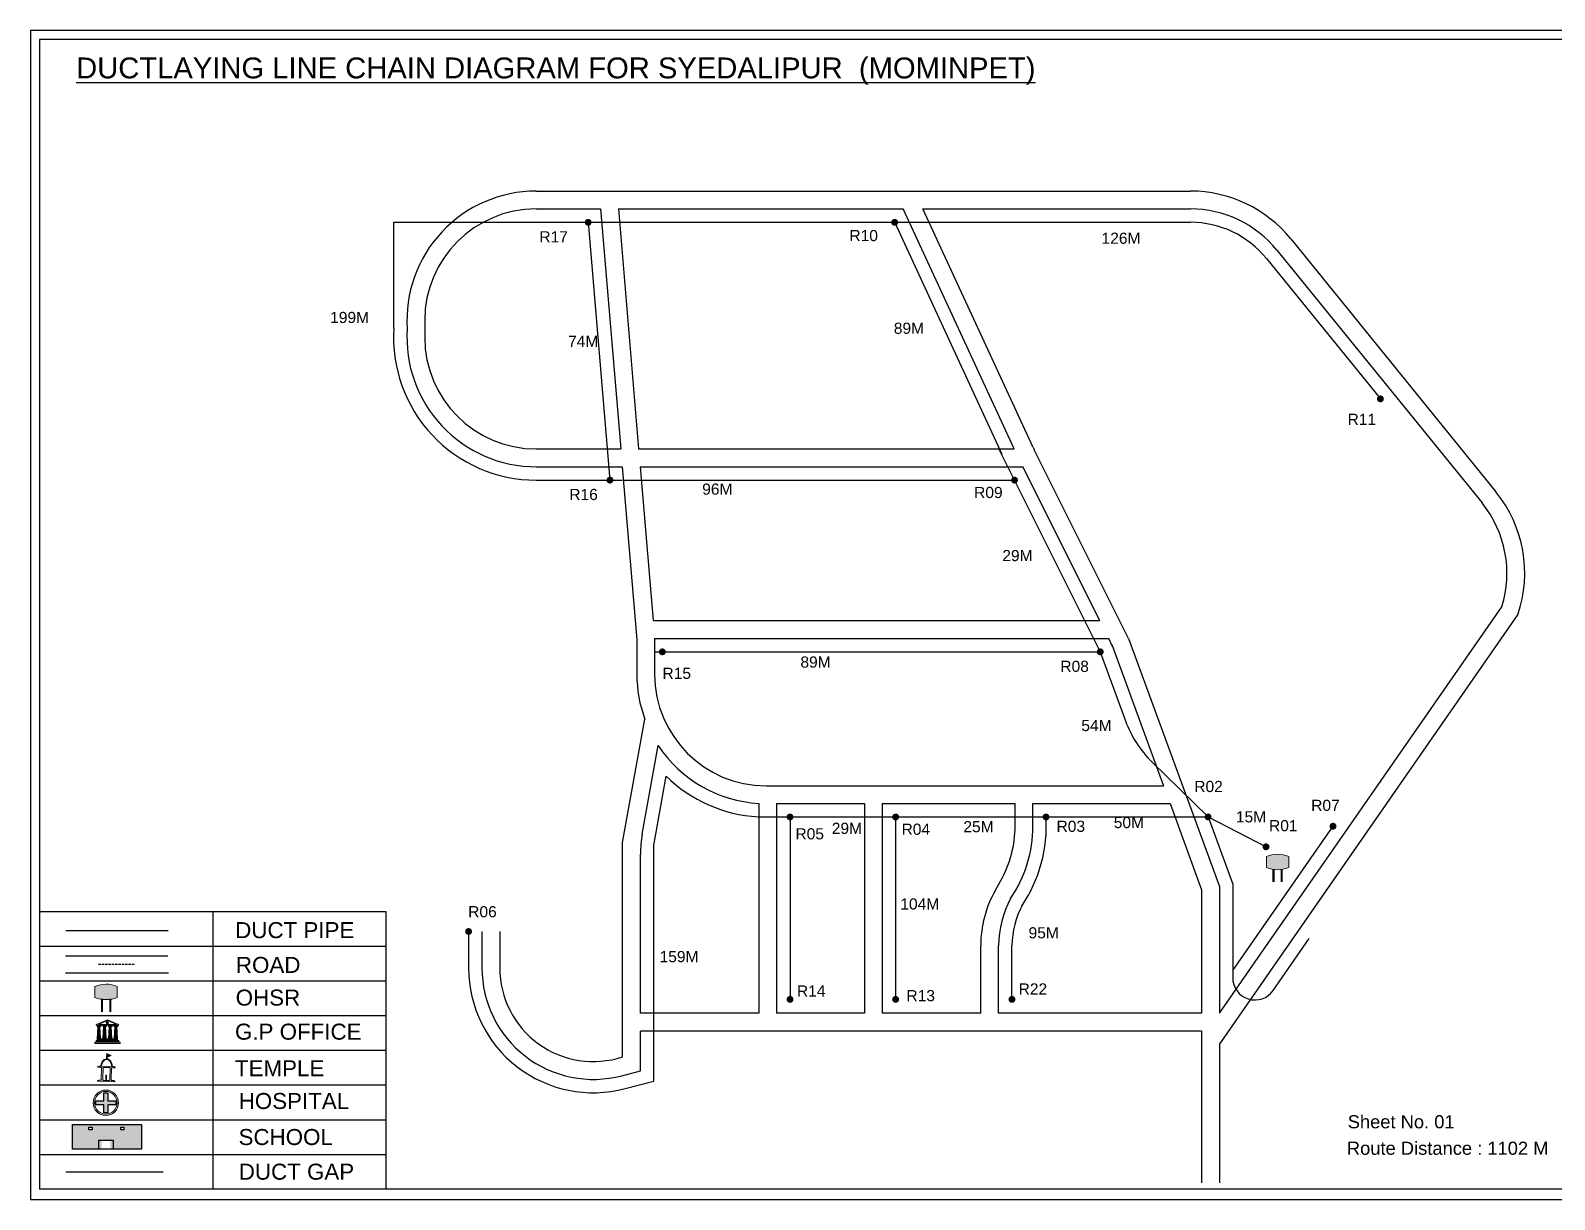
# Model space of a CAD drawing. Header units: inches. Extents: x 183 to 3615, y 59 to 1196.
# Drawn here: x 244 to 929, y 671 to 1196 of the extents above; entities that cross this region are included whole.
import ezdxf

# ---------------------------------------------------------------- set-up
doc = ezdxf.new("R2010")
doc.units = ezdxf.units.IN
doc.header["$MEASUREMENT"] = 0
doc.linetypes.add('DASHEDX2', pattern=[1.5, 1, -0.5])
for name, color, linetype in [('LANDMARK', 7, 'Continuous'), ('OHT', 7, 'Continuous'), ('pipe', 5, 'Continuous')]:
    doc.layers.add(name, color=color, linetype=linetype)
doc.styles.get("Standard").update_dxf_attribs({"font": 'arial.ttf'})

# ---------------------------------------------------------------- blocks, each defined once
blk = doc.blocks.new('OHT')
at = {"linetype": 'Continuous', "lineweight": 0, "true_color": 0x0ffffc}
blk.add_hatch(color=4, dxfattribs=at).paths.add_polyline_path([(0.012, 1), (0, 1, 0.101323), (-0.4, 0.916), (-0.4, 0.525, 0.194075), (0.399, 0.521), (0.399, 0.921, 0.097877)])
at = {"color": 4, "linetype": 'Continuous', "lineweight": 0, "true_color": 0x0ffffc, "flags": 128}
for points in [[(-0.4, 0.525), (-0.4, 0.916)], [(0.399, 0.521), (0.399, 0.921)]]:
    blk.add_lwpolyline(points, dxfattribs=at)
at = {"color": 4, "linetype": 'Continuous', "lineweight": 0, "true_color": 0x0ffffc, "const_width": 0.075, "flags": 128}
for points in [[(-0.15, 0), (-0.15, 0.475)], [(0.15, 0), (0.15, 0.473)]]:
    blk.add_lwpolyline(points, dxfattribs=at)
at = {"color": 4, "linetype": 'Continuous', "lineweight": 0, "true_color": 0x0ffffc}
for centre, radius, start, end in [((0.006, -0.019), 1.019, 67.3109, 113.4711), ((0.004, 1.513), 1.068, 247.7682, 291.7007)]:
    blk.add_arc(centre, radius, start, end, dxfattribs=at)
blk = doc.blocks.new('Government_Office')
at = {"linetype": 'Continuous', "lineweight": 0, "true_color": 0xff0000}
h = blk.add_hatch(color=1, dxfattribs=at)
h.paths.add_polyline_path([(0.44, 0.72), (0.45, 0.75), (0, 0.93), (-0.45, 0.75), (-0.44, 0.72)])
h.paths.add_polyline_path([(0.355, 0.75), (-0.355, 0.75), (0, 0.9)], flags=16)
h.paths.add_polyline_path([(0, 0.778, -1), (0, 0.872, -1)], flags=0)
h = blk.add_hatch(color=1, dxfattribs=at)
edge = h.paths.add_edge_path()
edge.add_line((-0.27, 0.195), (-0.295, 0.675))
edge.add_line((-0.295, 0.675), (-0.29, 0.675))
edge.add_arc((-0.278, 0.688), 0.0176, 225.30401, 441.56588)
edge.add_line((-0.275, 0.705), (-0.395, 0.705))
edge.add_arc((-0.392, 0.688), 0.0176, 98.43412, 314.69599)
edge.add_line((-0.38, 0.675), (-0.375, 0.675))
edge.add_line((-0.375, 0.675), (-0.4, 0.195))
edge.add_line((-0.4, 0.195), (-0.27, 0.195))
h = blk.add_hatch(color=1, dxfattribs=at)
edge = h.paths.add_edge_path()
edge.add_line((-0.047, 0.195), (-0.072, 0.675))
edge.add_line((-0.072, 0.675), (-0.067, 0.675))
edge.add_arc((-0.054, 0.688), 0.0176, 225.30401, 441.56588)
edge.add_line((-0.052, 0.705), (-0.172, 0.705))
edge.add_arc((-0.169, 0.688), 0.0176, 98.43412, 314.69599)
edge.add_line((-0.157, 0.675), (-0.152, 0.675))
edge.add_line((-0.152, 0.675), (-0.177, 0.195))
edge.add_line((-0.177, 0.195), (-0.047, 0.195))
h = blk.add_hatch(color=1, dxfattribs=at)
edge = h.paths.add_edge_path()
edge.add_arc((0, 0.825), 0.0467, 90, 270)
edge.add_arc((0, 0.825), 0.0467, 270, 450)
h = blk.add_hatch(color=1, dxfattribs=at)
edge = h.paths.add_edge_path()
edge.add_line((0.177, 0.195), (0.152, 0.675))
edge.add_line((0.152, 0.675), (0.157, 0.675))
edge.add_arc((0.169, 0.688), 0.0176, 225.30401, 441.56588)
edge.add_line((0.172, 0.705), (0.052, 0.705))
edge.add_arc((0.054, 0.688), 0.0176, 98.43412, 314.69599)
edge.add_line((0.067, 0.675), (0.072, 0.675))
edge.add_line((0.072, 0.675), (0.047, 0.195))
edge.add_line((0.047, 0.195), (0.177, 0.195))
h = blk.add_hatch(color=1, dxfattribs=at)
edge = h.paths.add_edge_path()
edge.add_line((0.4, 0.195), (0.375, 0.675))
edge.add_line((0.375, 0.675), (0.38, 0.675))
edge.add_arc((0.392, 0.688), 0.0176, 225.30401, 441.56588)
edge.add_line((0.395, 0.705), (0.275, 0.705))
edge.add_arc((0.278, 0.688), 0.0176, 98.43412, 314.69599)
edge.add_line((0.29, 0.675), (0.295, 0.675))
edge.add_line((0.295, 0.675), (0.27, 0.195))
edge.add_line((0.27, 0.195), (0.4, 0.195))
for points in [[(-0.5, 0.05), (0.5, 0.05), (0.5, 0), (-0.5, 0)], [(-0.45, 0.075), (-0.45, 0.12), (0.45, 0.12), (0.45, 0.075)], [(-0.4, 0.14), (-0.4, 0.18), (0.4, 0.18), (0.4, 0.14)]]:
    blk.add_hatch(color=1, dxfattribs=at).paths.add_polyline_path(points)
at = {"color": 1, "linetype": 'Continuous', "lineweight": 0, "true_color": 0xff0000, "flags": 128}
for points in [[(-0.45, 0.75), (-0.44, 0.72), (0.44, 0.72), (0.45, 0.75), (0, 0.93)], [(-0.355, 0.75), (0.355, 0.75), (0, 0.9)], [(-0.5, 0.05), (0.5, 0.05), (0.5, 0), (-0.5, 0)], [(-0.45, 0.075), (-0.45, 0.12), (0.45, 0.12), (0.45, 0.075)], [(-0.4, 0.14), (-0.4, 0.18), (0.4, 0.18), (0.4, 0.14)]]:
    blk.add_lwpolyline(points, close=True, dxfattribs=at)
for points in [[(-0.27, 0.195), (-0.295, 0.675), (-0.29, 0.675, 1.379694), (-0.275, 0.705), (-0.395, 0.705, 1.379694), (-0.38, 0.675), (-0.375, 0.675), (-0.4, 0.195)], [(-0.047, 0.195), (-0.072, 0.675), (-0.067, 0.675, 1.379694), (-0.052, 0.705), (-0.172, 0.705, 1.379694), (-0.157, 0.675), (-0.152, 0.675), (-0.177, 0.195)], [(0, 0.872, 1), (0, 0.778, 1)], [(0.177, 0.195), (0.152, 0.675), (0.157, 0.675, 1.379694), (0.172, 0.705), (0.052, 0.705, 1.379694), (0.067, 0.675), (0.072, 0.675), (0.047, 0.195)], [(0.4, 0.195), (0.375, 0.675), (0.38, 0.675, 1.379694), (0.395, 0.705), (0.275, 0.705, 1.379694), (0.29, 0.675), (0.295, 0.675), (0.27, 0.195)]]:
    blk.add_lwpolyline(points, format="xyb", close=True, dxfattribs=at)
blk = doc.blocks.new('Temple')
at = {"linetype": 'Continuous', "lineweight": 0, "true_color": 0xff0000}
h = blk.add_hatch(color=1, dxfattribs=at)
edge = h.paths.add_edge_path()
edge.add_line((0.175, 0.49), (0.225, 0.49))
edge.add_line((0.225, 0.49), (0.225, 0.497))
edge.add_line((0.225, 0.497), (0.307, 0.497))
edge.add_line((0.307, 0.497), (0.307, 0.533))
edge.add_line((0.307, 0.533), (0.257, 0.533))
edge.add_line((0.257, 0.533), (0.257, 0.54))
edge.add_line((0.257, 0.54), (0.2, 0.54))
edge.add_spline(control_points=[(0.2, 0.54), (0.2, 0.589), (0.19, 0.638), (0.142, 0.743), (0.092, 0.79), (0.027, 0.805), (0.02, 0.806), (0.012, 0.806)], knot_values=[4.712389, 4.712389, 4.712389, 4.712389, 5.278166, 5.278166, 6.117402, 6.117402, 6.223801, 6.223801, 6.223801, 6.223801], degree=3, periodic=0)
edge.add_line((0.012, 0.806), (0.012, 0.79))
edge.add_line((0.012, 0.79), (-0.012, 0.79))
edge.add_line((-0.012, 0.79), (-0.012, 0.806))
edge.add_spline(control_points=[(-0.012, 0.806), (-0.055, 0.802), (-0.096, 0.781), (-0.171, 0.699), (-0.197, 0.628), (-0.2, 0.55), (-0.2, 0.545), (-0.2, 0.54)], knot_values=[6.343965, 6.343965, 6.343965, 6.343965, 6.956638, 6.956638, 7.795874, 7.795874, 7.853982, 7.853982, 7.853982, 7.853982], degree=3, periodic=0)
edge.add_line((-0.2, 0.54), (-0.257, 0.54))
edge.add_line((-0.257, 0.54), (-0.257, 0.533))
edge.add_line((-0.257, 0.533), (-0.307, 0.533))
edge.add_line((-0.307, 0.533), (-0.307, 0.497))
edge.add_line((-0.307, 0.497), (-0.225, 0.497))
edge.add_line((-0.225, 0.497), (-0.225, 0.49))
edge.add_line((-0.225, 0.49), (-0.175, 0.49))
edge.add_line((-0.175, 0.49), (-0.175, 0.07))
edge.add_arc((-0.205, 0.07), 0.03, -90, 0, ccw=False)
edge.add_line((-0.205, 0.04), (-0.257, 0.04))
edge.add_line((-0.257, 0.04), (-0.257, 0.033))
edge.add_line((-0.257, 0.033), (-0.307, 0.033))
edge.add_line((-0.307, 0.033), (-0.307, 0))
edge.add_line((-0.307, 0), (0.307, 0))
edge.add_line((0.307, 0), (0.307, 0.033))
edge.add_line((0.307, 0.033), (0.257, 0.033))
edge.add_line((0.257, 0.033), (0.257, 0.04))
edge.add_line((0.257, 0.04), (0.205, 0.04))
edge.add_arc((0.205, 0.07), 0.03, 180, 270, ccw=False)
edge.add_line((0.175, 0.07), (0.175, 0.49))
h.paths.add_polyline_path([(0.125, 0.07, -0.414214), (0.095, 0.04), (0.05, 0.04), (0.05, 0.033), (-0.05, 0.033), (-0.05, 0.04), (-0.095, 0.04, -0.414214), (-0.125, 0.07), (-0.125, 0.497), (0.125, 0.497)], flags=16)
edge = h.paths.add_edge_path(flags=16)
edge.add_ellipse((0, 0.54), major_axis=(0, 0.242), ratio=0.722808, start_angle=270, end_angle=450, ccw=False)
edge.add_line((0.175, 0.54), (-0.175, 0.54))
h.paths.add_polyline_path([(0.012, 0.23), (0.012, 0.07), (-0.012, 0.07), (-0.012, 0.23)], flags=0)
h = blk.add_hatch(color=1, dxfattribs=at)
edge = h.paths.add_edge_path()
edge.add_line((0.012, 0.857), (0, 0.85))
edge.add_line((0, 0.85), (-0.003, 0.925))
edge.add_line((-0.003, 0.925), (-0.012, 0.925))
edge.add_line((-0.012, 0.925), (-0.012, 0.806))
edge.add_spline(control_points=[(-0.012, 0.806), (-0.004, 0.807), (0.004, 0.807), (0.012, 0.806)], knot_values=[6.223801, 6.223801, 6.223801, 6.223801, 6.343965, 6.343965, 6.343965, 6.343965], degree=3, periodic=0)
edge.add_line((0.012, 0.806), (0.012, 0.857))
h = blk.add_hatch(color=1, dxfattribs=at)
edge = h.paths.add_edge_path()
edge.add_line((0.012, 0.79), (0.012, 0.806))
edge.add_spline(control_points=[(0.012, 0.806), (0.004, 0.807), (-0.004, 0.807), (-0.012, 0.806)], knot_values=[6.223801, 6.223801, 6.223801, 6.223801, 6.343965, 6.343965, 6.343965, 6.343965], degree=3, periodic=0)
edge.add_line((-0.012, 0.806), (-0.012, 0.79))
edge.add_line((-0.012, 0.79), (0.012, 0.79))
at = {"linetype": 'Continuous', "lineweight": 0, "true_color": 0xe66000}
blk.add_hatch(color=32, dxfattribs=at).paths.add_polyline_path([(-0.006, 1), (0.147, 0.931), (0, 0.85)])
at = {"color": 1, "linetype": 'Continuous', "lineweight": 0, "true_color": 0xff0000, "flags": 128}
for points in [[(0.012, 0.925), (-0.012, 0.925), (-0.012, 0.79), (0.012, 0.79)], [(0.012, 0.23), (-0.012, 0.23), (-0.012, 0.07), (0.012, 0.07)]]:
    blk.add_lwpolyline(points, close=True, dxfattribs=at)
at = {"color": 32, "linetype": 'Continuous', "lineweight": 0, "true_color": 0xe66000, "flags": 128}
blk.add_lwpolyline([(-0.006, 1), (0.147, 0.931), (0, 0.85), (-0.006, 1)], dxfattribs=at)
at = {"color": 1, "linetype": 'Continuous', "lineweight": 0, "true_color": 0xff0000, "flags": 128}
blk.add_lwpolyline([(0.2, 0.54), (0.257, 0.54), (0.257, 0.533), (0.307, 0.533), (0.307, 0.497), (0.225, 0.497), (0.225, 0.49), (0.175, 0.49), (0.175, 0.07, 0.414214), (0.205, 0.04), (0.257, 0.04), (0.257, 0.033), (0.307, 0.033), (0.307, 0), (-0.307, 0), (-0.307, 0.033), (-0.257, 0.033), (-0.257, 0.04), (-0.205, 0.04, 0.414214), (-0.175, 0.07), (-0.175, 0.49), (-0.225, 0.49), (-0.225, 0.497), (-0.307, 0.497), (-0.307, 0.533), (-0.257, 0.533), (-0.257, 0.54), (-0.2, 0.54)], format="xyb", dxfattribs=at)
blk.add_lwpolyline([(-0.175, 0.54), (0.175, 0.54)], dxfattribs=at)
blk.add_lwpolyline([(0.125, 0.497), (0.125, 0.07, -0.414214), (0.095, 0.04), (0.05, 0.04), (0.05, 0.033), (-0.05, 0.033), (-0.05, 0.04), (-0.095, 0.04, -0.414214), (-0.125, 0.07), (-0.125, 0.497)], format="xyb", close=True, dxfattribs=at)
at = {"color": 1, "linetype": 'Continuous', "lineweight": 0, "true_color": 0xff0000}
blk.add_ellipse((0, 0.54), major_axis=(0, 0.242), ratio=0.722808, start_param=4.712389, end_param=7.853982, dxfattribs=at)
blk.add_open_spline([(0.2, 0.54), (0.2, 0.589), (0.19, 0.638), (0.142, 0.743), (0.092, 0.79), (-0.023, 0.816), (-0.085, 0.794), (-0.171, 0.699), (-0.197, 0.628), (-0.2, 0.55), (-0.2, 0.545), (-0.2, 0.54)], degree=3, knots=[4.712389, 4.712389, 4.712389, 4.712389, 5.278166, 5.278166, 6.117402, 6.117402, 6.956638, 6.956638, 7.795874, 7.795874, 7.853982, 7.853982, 7.853982, 7.853982], dxfattribs=at)
blk = doc.blocks.new('*U5')
at = {"color": 0, "linetype": 'DASHEDX2', "transparency": 16777216}
blk.add_line((-8.22, 0), (8.01, 0), dxfattribs=at)
blk = doc.blocks.new('Hospital')
at = {"linetype": 'Continuous', "lineweight": 0, "true_color": 0x000000}
h = blk.add_hatch(color=18, dxfattribs=at)
h.paths.add_polyline_path([(-0.5, 0, 1), (0.5, 0, 1)])
h.paths.add_polyline_path([(0.446, 0, -1), (-0.446, 0, -1)], flags=16)
at = {"linetype": 'Continuous', "true_color": 0xff0000}
blk.add_hatch(color=1, dxfattribs=at).paths.add_polyline_path([(-0.394, 0.08), (-0.08, 0.08), (-0.08, 0.394), (0.08, 0.394), (0.08, 0.08), (0.394, 0.08), (0.394, -0.08), (0.08, -0.08), (0.08, -0.394), (-0.08, -0.394), (-0.08, -0.08), (-0.394, -0.08)])
at = {"color": 1, "linetype": 'Continuous', "true_color": 0xff0000, "flags": 128}
blk.add_lwpolyline([(-0.394, 0.08), (-0.08, 0.08), (-0.08, 0.394), (0.08, 0.394), (0.08, 0.08), (0.394, 0.08), (0.394, -0.08), (0.08, -0.08), (0.08, -0.394), (-0.08, -0.394), (-0.08, -0.08), (-0.394, -0.08)], close=True, dxfattribs=at)
at = {"color": 18, "linetype": 'Continuous', "lineweight": 0, "true_color": 0x000000}
for radius in [0.5, 0.446]:
    blk.add_circle((0, 0), radius, dxfattribs=at)

msp = doc.modelspace()

# ---------------------------------------------------------------- hatches: boundary and pattern name
at = {"ltscale": 0.5}
h = msp.add_hatch(color=5, dxfattribs=at)
h.dxf.hatch_style = 1
h.paths.add_polyline_path([(496.45, 1109.44, 1), (493.33, 1109.44, 1)])
h = msp.add_hatch(color=5, dxfattribs=at)
h.dxf.hatch_style = 1
h.paths.add_polyline_path([(634.07, 1109.44, 1), (630.95, 1109.44, 1)])
h = msp.add_hatch(color=5, dxfattribs=at)
h.dxf.hatch_style = 1
h.paths.add_polyline_path([(852.14, 1030.23, 1), (849.02, 1030.23, 1)])
h = msp.add_hatch(color=5, dxfattribs=at)
h.dxf.hatch_style = 1
h.paths.add_polyline_path([(506.23, 993.77, 1), (503.11, 993.77, 1)])
h = msp.add_hatch(color=5, dxfattribs=at)
h.dxf.hatch_style = 1
h.paths.add_polyline_path([(687.87, 993.77, 1), (684.76, 993.77, 1)])
h = msp.add_hatch(color=5, dxfattribs=at)
h.dxf.hatch_style = 1
h.paths.add_polyline_path([(529.74, 916.72, 1), (526.63, 916.72, 1)])
h = msp.add_hatch(color=5, dxfattribs=at)
h.dxf.hatch_style = 1
h.paths.add_polyline_path([(726.37, 916.72, 1), (723.25, 916.72, 1)])
h = msp.add_hatch(color=5, dxfattribs=at)
h.dxf.hatch_style = 1
h.paths.add_polyline_path([(587.07, 842.64, 1), (583.95, 842.64, 1)])
h = msp.add_hatch(color=5, dxfattribs=at)
h.dxf.hatch_style = 1
h.paths.add_polyline_path([(634.49, 842.64, 1), (631.37, 842.64, 1)])
h = msp.add_hatch(color=5, dxfattribs=at)
h.dxf.hatch_style = 1
h.paths.add_polyline_path([(702.01, 842.64, 1), (698.9, 842.64, 1)])
h = msp.add_hatch(color=5, dxfattribs=at)
h.dxf.hatch_style = 1
h.paths.add_polyline_path([(774.79, 842.64, 1), (771.67, 842.64, 1)])
h = msp.add_hatch(color=5, dxfattribs=at)
h.dxf.hatch_style = 1
h.paths.add_polyline_path([(830.88, 838.49, 1), (827.76, 838.49, 1)])
h = msp.add_hatch(color=5, dxfattribs=at)
h.dxf.hatch_style = 1
h.paths.add_polyline_path([(800.8, 829.25, 1), (797.68, 829.25, 1)])
h = msp.add_hatch(color=5, dxfattribs=at)
h.dxf.hatch_style = 1
h.paths.add_polyline_path([(442.75, 791.25, 1), (439.63, 791.25, 1)])
h = msp.add_hatch(color=5, dxfattribs=at)
h.dxf.hatch_style = 1
h.paths.add_polyline_path([(587.07, 760.79, 1), (583.95, 760.79, 1)])
h = msp.add_hatch(color=5, dxfattribs=at)
h.dxf.hatch_style = 1
h.paths.add_polyline_path([(634.49, 760.79, 1), (631.37, 760.79, 1)])
h = msp.add_hatch(color=5, dxfattribs=at)
h.dxf.hatch_style = 1
h.paths.add_polyline_path([(686.71, 760.79, 1), (683.59, 760.79, 1)])
at = {"true_color": 0xc8c92d}
h = msp.add_hatch(color=52, dxfattribs=at)
h.dxf.hatch_style = 1
h.paths.add_polyline_path([(269.45, 704.69), (263.28, 704.69), (263.28, 693.6), (269.45, 693.6)])
h.paths.add_polyline_path([(294.3, 704.69), (288.13, 704.69), (288.13, 693.6), (294.3, 693.6)])
at = {"true_color": 0x293189}
h = msp.add_hatch(color=177, dxfattribs=at)
h.dxf.hatch_style = 1
h.paths.add_polyline_path([(288.13, 704.69), (269.45, 704.69), (269.45, 693.6), (276.46, 693.6), (276.46, 697.23), (280.31, 697.23), (280.31, 693.6), (288.13, 693.6)])
h.paths.add_polyline_path([(272.12, 702.22), (270.74, 702.22), (270.74, 703.48), (272.12, 703.48)], flags=16)
h.paths.add_polyline_path([(284.99, 702.22), (284.99, 703.48), (286.37, 703.48), (286.37, 702.22)], flags=16)

# ---------------------------------------------------------------- linework, layer by layer
for p, q in [((471.5, 1123.44), (765.32, 1123.44)), ((471.5, 1115.44), (500.4, 1115.44)), ((500.4, 1115.44), (509.51, 1007.77)), ((508.43, 1115.44), (636.35, 1115.44)), ((508.43, 1115.44), (517.54, 1007.77)), ((686.15, 1007.77), (636.35, 1115.44)), ((645.16, 1115.44), (765.32, 1115.44)), ((694.64, 1008.47), (645.16, 1115.44)), ((810.35, 1101.99), (902.44, 988.55)), ((804.14, 1096.95), (896.22, 983.51)), ((421.5, 1065.44), (421.5, 1057.77)), ((471.5, 1007.77), (509.51, 1007.77)), ((517.54, 1007.77), (686.15, 1007.77)), ((737.52, 922.72), (695.31, 1007.08)), ((471.5, 999.77), (510.19, 999.77)), ((510.19, 999.77), (516.76, 922.05)), ((518.21, 999.77), (690.02, 999.77)), ((518.21, 999.77), (524.05, 930.72)), ((724.57, 930.72), (690.02, 999.77)), ((524.05, 930.72), (724.57, 930.72)), ((778.27, 754.54), (905.1, 936.98)), ((778.27, 740.53), (912.33, 933.38)), ((516.73, 922.72), (516.73, 906.64)), ((524.73, 922.72), (728.58, 922.72)), ((524.73, 922.72), (524.73, 906.64)), ((730.37, 919.14), (728.58, 922.72)), ((730.01, 919.97), (753.2, 856.64)), ((737.52, 922.72), (778.27, 811.43)), ((510.34, 831.21), (520.34, 886.5)), ((519.13, 834.91), (526.33, 874.68)), ((574.73, 856.64), (753.2, 856.64)), ((571.51, 848.73), (571.51, 754.54)), ((579.51, 848.64), (579.51, 754.54)), ((579.51, 848.64), (618.93, 848.64)), ((618.93, 848.64), (618.93, 754.54)), ((626.93, 848.64), (626.93, 754.54)), ((626.93, 848.64), (686.58, 848.64)), ((686.58, 838.63), (686.58, 848.64)), ((694.58, 838.63), (694.58, 848.64)), ((694.58, 848.64), (756.12, 848.64)), ((756.12, 848.64), (770.27, 810.01)), ((510.34, 735.01), (510.34, 831.21)), ((518.34, 754.54), (518.34, 826)), ((677.59, 809.56), (680.14, 814.08)), ((770.27, 810.01), (770.27, 754.54)), ((778.27, 811.43), (778.27, 754.54)), ((248.6, 800.13), (248.6, 675.7)), ((326.37, 800.13), (326.37, 675.7)), ((447.19, 791.25), (447.19, 774.9)), ((455.19, 791.25), (455.19, 774.9)), ((404.13, 784.57), (248.6, 784.57)), ((260.26, 780.28), (306.14, 780.28)), ((671.15, 754.54), (671.15, 785.01)), ((679.15, 754.54), (679.15, 785.01)), ((404.13, 769.02), (248.6, 769.02)), ((260.26, 772.76), (306.38, 772.76)), ((404.13, 753.47), (248.6, 753.47)), ((571.51, 754.54), (518.34, 754.54)), ((618.93, 754.54), (579.51, 754.54)), ((671.15, 754.54), (626.93, 754.54)), ((770.27, 754.54), (679.15, 754.54)), ((770.27, 746.54), (518.34, 746.54)), ((518.34, 728.77), (518.34, 746.54)), ((770.27, 746.54), (770.27, 678.54)), ((778.27, 740.53), (778.27, 678.54)), ((404.13, 737.91), (248.6, 737.91)), ((509.93, 726.55), (518.34, 728.77)), ((404.13, 722.36), (248.6, 722.36)), ((248.6, 706.81), (404.13, 706.81)), ((248.6, 691.26), (404.13, 691.26)), ((404.13, 675.7), (248.6, 675.7))]:
    msp.add_line(p, q)
for points in [[(244.49, 1195.5), (244.49, 671.01), (1134.63, 671.01), (1134.63, 1195.5)], [(248.6, 1191.49), (248.6, 675.72), (1129.92, 675.72), (1129.92, 1191.49)], [(294.37, 704.69), (294.37, 693.6), (263.28, 693.6), (263.28, 704.69)], [(272.12, 703.48), (272.12, 702.22), (270.74, 702.22), (270.74, 703.48)], [(284.99, 702.22), (284.99, 703.48), (286.37, 703.48), (286.37, 702.22)]]:
    msp.add_lwpolyline(points, close=True)
for points in [[(404.13, 675.7), (404.13, 800.13), (248.6, 800.13)], [(275.13, 693.6), (275.13, 697.7), (281.65, 697.7), (281.65, 693.6)]]:
    msp.add_lwpolyline(points)
for centre, radius, start, end in [((471.5, 1065.44), 58, 90, 183.7901), ((765.32, 1065.44), 58, 39.06829, 90), ((471.5, 1065.44), 50, 90, 180), ((765.32, 1065.44), 50, 39.06829, 90), ((471.5, 1057.77), 58, 176.2099, 270), ((471.5, 1057.77), 50, 180, 270), ((740.02, 1029.46), 50, 204.82304, 206.58319), ((857.4, 952), 58, 341.27181, 39.06829), ((857.4, 952), 50, 342.51949, 39.06829), ((574.73, 906.64), 58, 180, 200.32514), ((574.73, 906.64), 50, 180, 270), ((574.73, 906.64), 58, 213.44215, 266.81705), ((568.34, 826), 50, 169.74055, 180), ((636.58, 838.63), 50, 330.5978, 0), ((636.58, 838.63), 58, 325.81498, 0), ((721.15, 785.01), 50, 150.5978, 180), ((724.33, 784.6), 45.18, 151.66842, 179.48029), ((497.19, 774.9), 50, 180, 284.7604), ((497.19, 774.9), 42, 180, 288.23634)]:
    msp.add_arc(centre, radius, start, end)
at = {"layer": 'OHT', "color": 5}
msp.add_line((260.43, 791.66), (306.31, 791.66), dxfattribs=at)
at = {"layer": 'OHT', "color": 1}
msp.add_line((260.43, 683.48), (304.02, 683.48), dxfattribs=at)
at = {"layer": 'pipe'}
for p, q in [((407.64, 1062), (407.64, 1109.44)), ((407.64, 1109.44), (471.5, 1109.44)), ((471.5, 1109.44), (508.94, 1109.44)), ((494.89, 1109.44), (504.67, 993.77)), ((508.43, 1109.44), (647.94, 1109.44)), ((680.7, 1005.25), (632.51, 1109.44)), ((645.16, 1109.44), (765.32, 1109.44)), ((799.48, 1093.17), (850.58, 1030.23)), ((724.65, 917.16), (679.31, 1007.77)), ((471.5, 993.77), (510.19, 993.77)), ((510.69, 993.77), (686.31, 993.77)), ((724.37, 917.91), (736.14, 885.77)), ((524.73, 916.72), (724.81, 916.72)), ((773.23, 842.64), (748.12, 867.23)), ((524.34, 829.95), (529.94, 860.93)), ((571.51, 842.64), (626.93, 842.64)), ((585.51, 842.64), (585.51, 760.79)), ((626.93, 842.64), (694.58, 842.64)), ((632.93, 842.64), (632.93, 760.79)), ((694.58, 842.64), (773.23, 842.64)), ((773.23, 842.64), (784.27, 812.5)), ((773.23, 842.64), (799.24, 829.25)), ((784.27, 773.68), (829.32, 838.49)), ((524.34, 754.54), (524.34, 829.95)), ((784.27, 812.5), (784.27, 770.55)), ((441.19, 791.25), (441.19, 774.9)), ((802.48, 764.84), (818.63, 788.08)), ((685.15, 760.79), (685.15, 785.01)), ((524.34, 724.14), (524.34, 754.54)), ((511.46, 720.75), (524.34, 724.14))]:
    msp.add_line(p, q, dxfattribs=at)
for centre, radius, start, end in [((765.32, 1065.44), 44, 39.06829, 90), ((471.5, 1057.77), 64, 176.2099, 270), ((783.09, 902.96), 50, 200.10995, 225.60904), ((574.73, 906.64), 64, 225.58639, 266.81705), ((636.58, 838.63), 64, 325.81498, 3.59534), ((724.33, 784.6), 39.18, 151.66842, 179.48029), ((497.19, 774.9), 56, 180, 284.7604), ((794.27, 770.55), 10, 180, 325.19419)]:
    msp.add_arc(centre, radius, start, end, dxfattribs=at)

# ---------------------------------------------------------------- block references
at = {"linetype": 'DASHEDX2'}
msp.add_blockref('*U5', (283.26, 776.52), dxfattribs=at)
at = {"layer": 'LANDMARK'}
for name, p, xscale, yscale, zscale in [('Government_Office', (279.02, 741.06), 11.32114773247135, 11.32114773247135, 11.32114773247135), ('Hospital', (278.33, 714.4), 11.41772014427468, 11.41772014427468, 11.41772014427468)]:
    msp.add_blockref(name, p, dxfattribs=dict(at, xscale=xscale, yscale=yscale, zscale=zscale))
at = {"layer": 'LANDMARK', "xscale": 12.62452535729322, "yscale": 12.62452535729322, "zscale": 12.62452535729322, "rotation": 358.3713438591284}
msp.add_blockref('Temple', (278.45, 723.93), dxfattribs=at)
at = {"layer": 'OHT', "xscale": 12.45189723782068, "yscale": 12.45189723782068, "zscale": 12.45189723782068}
for p in [(804.44, 813.45), (278.43, 755.16)]:
    msp.add_blockref('OHT', p, dxfattribs=at)

# ---------------------------------------------------------------- texts
at = {"color": 242, "true_color": 0xcd2027}
msp.add_text('%%UDUCTLAYING LINE CHAIN DIAGRAM FOR SYEDALIPUR  (MOMINPET)', height=9.375, dxfattribs=at).set_placement((264.99, 1174.02))
for s, height, p in [('R17', 5, (472.97, 1100.44)), ('R10', 5, (612.18, 1101)), ('126M', 5, (725.38, 1099.81)), ('199M', 5, (379.03, 1064.25)), ('89M', 5, (632.1, 1059.41)), ('74M', 5, (485.85, 1053.56)), ('R11', 5, (835.86, 1018.56)), ('96M', 5, (546.09, 987.24)), ('R16', 5, (486.41, 984.83)), ('R09', 5, (668.16, 985.73)), ('29M', 5, (680.82, 957.42)), ('89M', 5, (590.18, 909.65)), ('R08', 5, (706.88, 907.73)), ('R15', 5, (528.24, 904.6)), ('54M', 5, (716.3, 881.18)), ('R02', 5, (767.02, 853.82)), ('R07', 5, (819.52, 845.36)), ('50M', 5, (730.87, 837.65)), ('15M', 5, (785.7, 840.21)), ('R05', 5, (587.95, 832.59)), ('29M', 5, (604.27, 835.03)), ('R04', 5, (635.59, 834.65)), ('25M', 5, (663.35, 835.78)), ('R03', 5, (705.18, 835.96)), ('R01', 5, (800.56, 836.24)), ('R06', 5, (441.01, 797.63)), ('104M', 5, (635.03, 801.1)), ('DUCT PIPE', 7.178, (336.41, 788.28)), ('95M', 5, (692.61, 788.17)), ('159M', 5, (526.95, 777.48)), ('ROAD ', 7.178, (336.72, 772.67)), ('R14', 5, (588.61, 762.07)), ('R22', 5, (688.15, 762.97)), ('OHSR', 7.178, (336.62, 758.01)), ('R13', 5, (637.78, 759.97)), ('G.P OFFICE', 7.178, (336.3, 742.72)), ('TEMPLE', 7.178, (336.29, 726.3)), ('HOSPITAL', 7.178, (337.97, 711.62)), ('Sheet No. 01', 5.886, (835.91, 702.94)), ('SCHOOL', 7.178, (337.91, 695.45)), ('Route Distance : 1102 M', 5.886, (835.54, 691.07)), ('DUCT GAP', 7.178, (338.01, 679.9))]:
    msp.add_text(s, height=height).set_placement(p)

doc.saveas('drawing.dxf')
